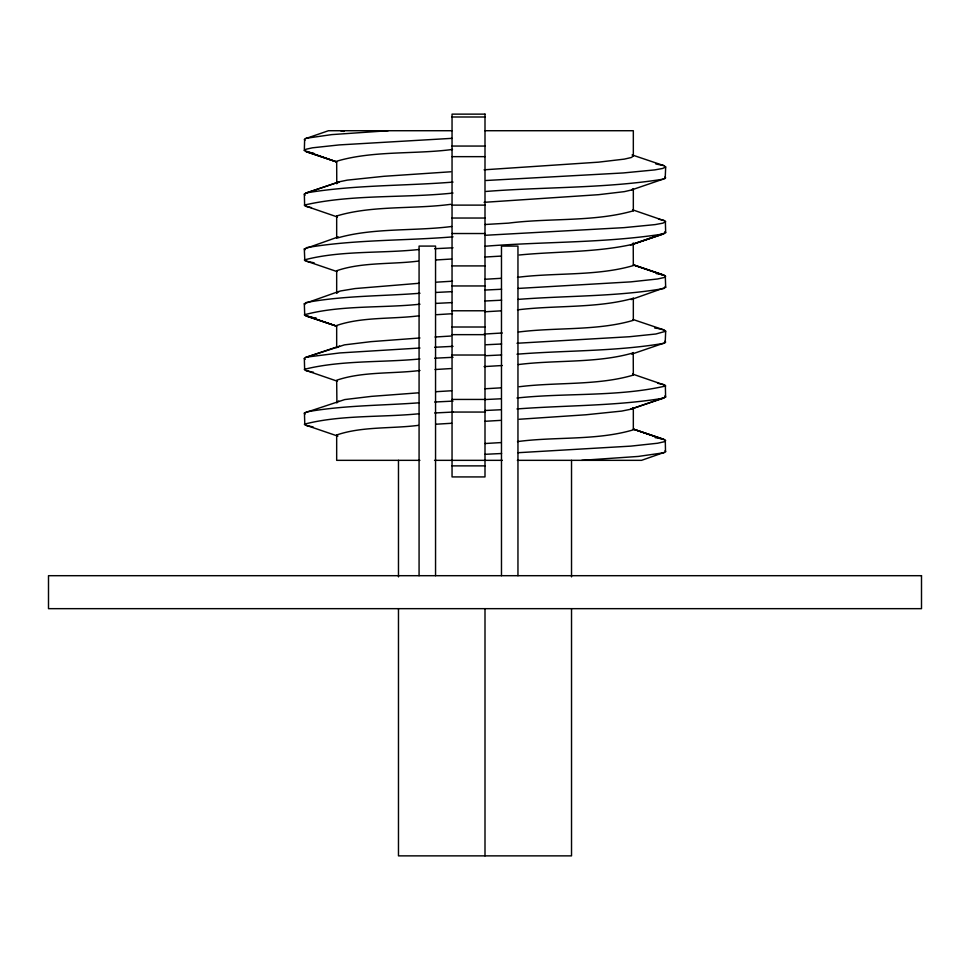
<?xml version="1.0" encoding="UTF-8"?>
<svg xmlns="http://www.w3.org/2000/svg" width="970" height="970" viewBox="0 0 970 970"><rect width="100%" height="100%" fill="white"/><g stroke="black" fill="none" stroke-linecap="round" stroke-linejoin="round"><path stroke-width="1.45" d="M336.772 183.766L336.675 161.214C373.292 150.386 414.59 154.46 452.505 149.453M451.62 226.495C413.935 231.345 373.038 227.513 336.675 238.196L336.675 215.97C372.674 205.155 413.414 209.314 450.735 204.318M336.905 402.938L336.675 380.228C362.659 371.389 392.547 373.923 419.949 370.491M485 224.506L508.571 223.124C549.141 217.886 594.258 222.094 633.325 210.817L633.325 188.592L631.3 190.035L624.353 191.636L598.49 194.691L484.091 202.33M517.495 277.335C555.337 272.497 596.792 276.28 633.325 265.574L633.228 243.021M519.277 386.739C556.44 382.059 597.726 385.708 633.325 375.087L633.228 352.534M519.277 255.001C556.78 251.291 595.301 252.6 632.21 244.416L665.675 232.667L665.347 221.075L632.573 209.811M665.675 232.667L664.814 231.709M519.277 419.258L585.953 414.772L621.685 411.086L630.476 409.316L665.602 397.082L665.347 385.332L632.573 374.068M665.675 396.924L664.814 395.966M450.735 171.787L384.047 176.285L347.284 180.129L339.524 181.729L306.108 193.006L304.325 194.121L305.186 195.091M304.325 194.121L304.653 205.713L337.427 216.989M419.949 337.972L370.916 341.658L344.447 344.871L305.671 357.421L304.325 358.391L305.186 359.349M304.325 358.391L304.653 369.982L337.427 381.246M336.857 293.376L337.22 292.2L340.482 290.976L355.056 288.563L419.125 283.276M339.524 345.999L336.675 347.648L336.675 325.471C362.404 316.717 392.025 319.251 419.125 315.796M633.325 407.606L633.325 429.831C596.732 440.719 555.374 436.488 517.495 441.592M336.675 183.391L339.524 181.729M336.675 292.952L336.675 270.727C362.137 261.997 391.468 264.519 418.312 261.1M336.675 402.453L338.7 401.01M419.877 460.338L336.675 460.338L336.675 434.984C362.149 426.266 391.48 428.813 418.312 425.357M485 130.72L633.325 130.72L633.325 156.073L631.3 157.516L624.353 159.116L598.49 162.16L484.091 169.811M633.313 243.458L632.21 244.416L664.329 233.624M633.325 298.105L633.325 320.33C596.974 331.037 556.053 327.181 518.392 332.043M633.325 352.85C597.071 363.471 555.943 359.761 518.392 364.562M633.313 375.184L632.925 374.444M633.107 155.261L664.183 165.737L665.65 167.022L662.631 168.465L654.75 169.908L623.249 172.951L486.115 180.493M665.687 166.852L665.19 178.444L631.725 189.877M336.893 271.539L304.81 260.578L304.313 248.987L338.275 236.91M304.313 259.936C340.882 250.272 381.174 253.57 418.931 249.508M336.893 435.797L304.81 424.836L304.435 412.929L344.738 399.567L371.51 396.366L418.312 392.838M304.313 424.193C340.943 414.711 381.064 417.5 418.931 413.766M633.107 319.518L664.183 329.994L665.65 331.279L655.853 334.007L629.469 336.736L516.986 343.259M665.687 331.109L665.19 342.713L631.725 354.135M304.325 205.082C352.34 194.036 404.005 198.256 453.026 193.042M304.325 369.34C341.513 360.04 381.707 362.659 419.974 358.961M665.675 221.718L662.837 223.161L655.126 224.603L623.965 227.647L485.012 235.298M665.675 385.975C617.672 397.045 565.983 392.729 516.986 398.003M633.277 298.311C596.211 308.545 555.604 305.138 517.495 309.866M633.228 407.921L630.476 409.316M451.947 130.72L328.466 130.72L304.653 138.94L304.325 150.532L336.372 161.808L305.671 151.502M338.857 291.461L304.313 303.683L304.725 315.274L336.372 326.065L305.671 315.759M631.143 299.597L665.687 287.362L665.274 275.771L633.628 264.98M517.349 460.338L641.534 460.338L665.517 451.947L665.274 440.028L633.628 429.237M630.476 245.058L663.395 233.952C604.492 243.167 544.303 241.494 485.012 246.247M305.962 138.298L331.764 134.612L388.194 130.72M305.671 193.163L337.79 182.372M305.962 302.567C343.465 295.583 382.034 296.226 419.974 293.255M305.671 357.421L337.79 346.642M664.038 288.49C615.962 296.832 566.625 295.583 518.077 299.403M632.21 408.673L664.329 397.894M664.038 452.747L638.248 456.433L581.806 460.338M306.265 247.702C354.632 239.457 404.235 240.839 453.026 236.85M663.735 179.086C605.134 188.495 545.164 186.786 486.115 191.442M306.265 411.959C343.368 405.302 381.404 405.581 418.931 402.817M663.735 343.344C615.368 351.564 565.777 350.303 516.986 354.208M306.605 192.848C354.899 184.809 404.332 185.998 453.026 182.093M306.605 357.105L339.876 352.934L419.974 348.012M663.395 398.209C615.089 406.151 565.704 405.242 516.986 408.952M435.882 259.972L451.62 259.014M436.755 282.149L452.505 281.191M436.755 314.68L452.505 313.71M435.033 337.014L450.735 336.044M435.033 369.534L450.735 368.576M435.882 391.71L451.62 390.752M435.882 424.229L451.62 423.272M485 257.038L500.447 256.128M485 279.263L501.344 278.305M485 311.782L501.344 310.824M484.091 334.068L502.254 333.001M484.091 366.599L502.254 365.52M485 388.776L500.447 387.867M485 421.295L500.447 420.386M485 443.52L501.344 442.562M419.974 304.204C382.01 308.205 340.858 304.919 304.325 314.801M434.669 248.708L453.026 247.799M435.748 292.455L451.935 291.655M435.748 303.404L451.935 302.604M434.681 347.26L453.026 346.351M434.681 358.209L453.026 357.299M434.669 402.016L453.026 401.107M434.669 412.965L453.026 412.056M451.947 138.346L339.221 144.918L312.425 147.816L305.962 149.259L304.325 150.532M485 290.054L501.611 289.254M518.077 288.442L630.791 281.87L657.575 278.984L664.038 277.541L665.675 276.256M485 301.003L501.611 300.203M486.115 344.75L501.611 343.998M486.115 355.699L501.611 354.947M485.012 399.555L500.508 398.803M485.012 410.504L500.508 409.764M485 454.312L501.599 453.511M518.053 452.711L630.791 446.127L657.575 443.241L664.038 441.799L665.675 440.513M452.044 116.994L485 116.994M452.044 146.058L485 146.058M452.044 156.655L485 156.655M452.044 205.119L485 205.119M452.044 218.032L485 218.032M452.044 233.527L485 233.527M452.044 265.913L485 265.913M452.044 285.956L485 285.956M452.044 310.776L485 310.776M452.044 327.011L485 327.011M452.044 334.65L485 334.65M452.044 355.02L485 355.02M452.044 399.434L485 399.434M452.044 412.056L485 412.056M434.536 460.338L502.302 460.338M452.044 465.879L485 465.879M314.874 317.687L316.026 317.845M654.75 328.066L656.908 328.393M655.126 437.628L657.248 437.943M655.853 163.966L663.735 165.579M314.147 262.821L306.265 261.221M313.783 153.26L306.605 151.817L336.663 161.966M656.217 273.528L663.395 274.971L633.337 264.834M312.425 372.068L313.431 372.225M313.092 426.921L306.265 425.478M312.752 317.36L306.605 316.075L336.663 326.223M657.575 383.247L664.038 384.69M657.903 328.551L663.735 329.836M658.23 438.113L663.383 439.228L633.337 429.092M658.533 219.147L664.038 220.433M311.467 207.641L305.962 206.355M311.467 371.898L305.962 370.625M344.011 131.447L340.664 130.72M633.604 264.98L664.329 275.298M633.604 429.237L664.329 439.555M632.101 154.945L633.325 156.073M337.899 436.1L336.675 434.984M664.923 177.001L665.687 177.813M664.923 341.258L665.687 342.07M305.077 249.787L304.313 248.987M305.077 414.044L304.313 413.244M665.02 286.562L665.675 287.205M304.98 140.226L304.325 139.583M665.02 450.82L665.675 451.462M304.98 304.483L304.325 303.84M632.925 210.187L633.325 210.817M337.075 216.613L336.675 215.97M632.925 319.688L633.325 320.33M337.075 271.37L336.675 270.727M571.524 460.338L571.524 576.871M571.524 608.663L571.524 855.867L398.476 855.867L398.476 608.663M517.956 575.695L517.956 246.089L501.478 246.089L501.478 575.695M485 608.663L485 855.867M435.554 575.695L435.554 246.089L419.076 246.089L419.076 575.695M398.476 460.338L398.476 576.871M485 114.133L452.044 114.133L452.044 476.925L485 476.925L485 114.133M921.5 575.695L48.5 575.695L48.5 608.663L921.5 608.663L921.5 575.695"/></g></svg>
